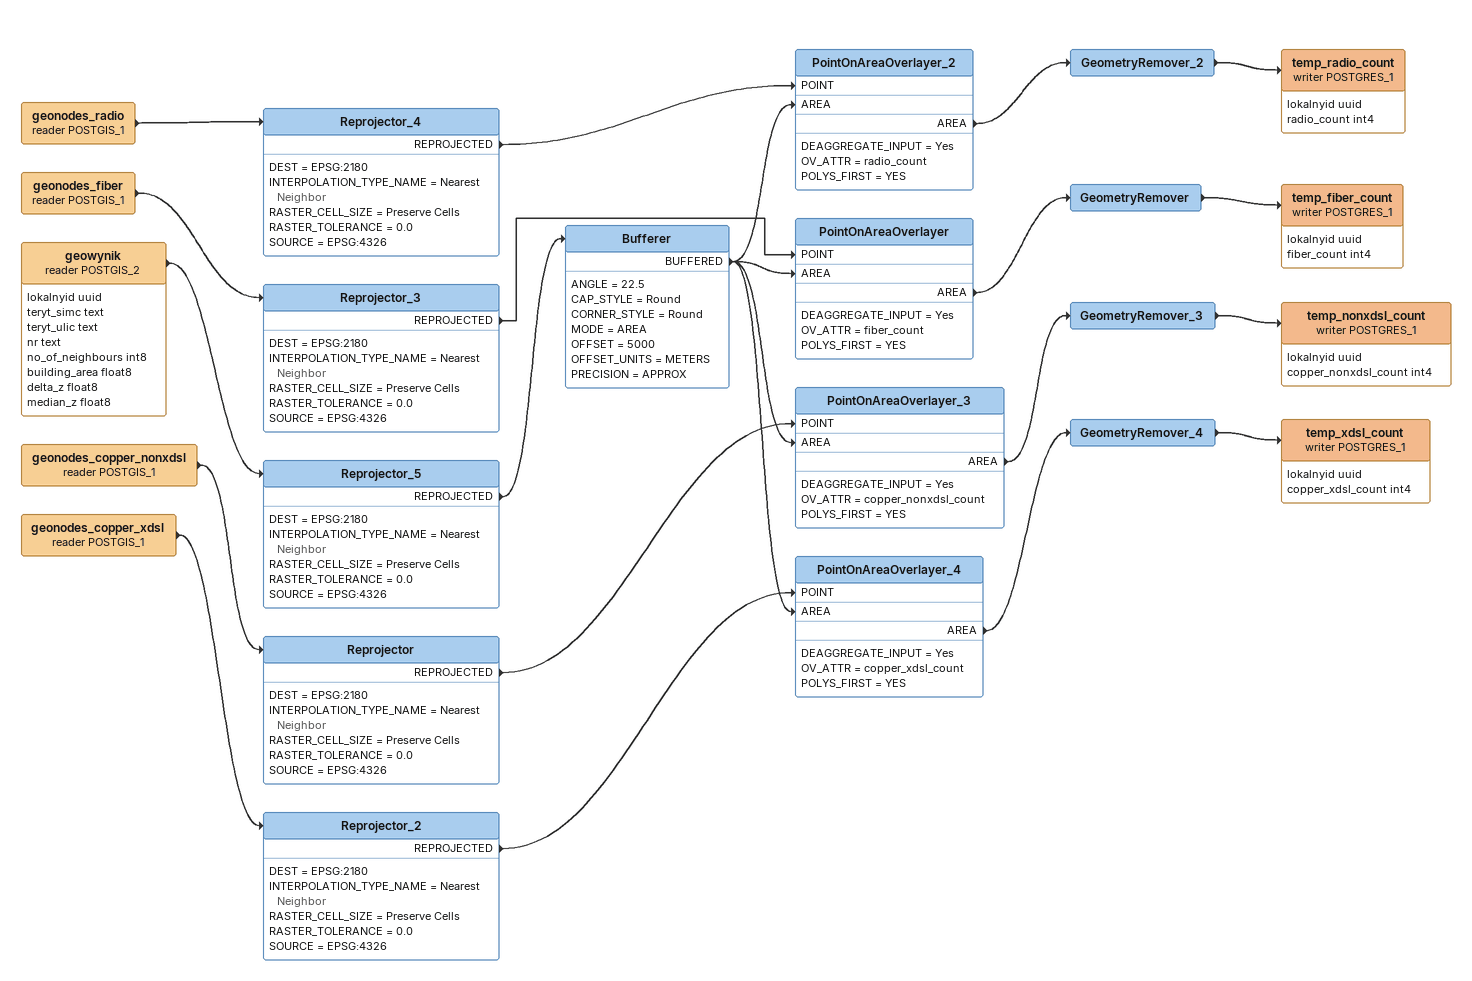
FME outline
geonodes_radio (reader POSTGIS_1)
    -> Reprojector_4
Reprojector_4
    DEST = EPSG:2180
    INTERPOLATION_TYPE_NAME = Nearest Neighbor
    RASTER_CELL_SIZE = Preserve Cells
    RASTER_TOLERANCE = 0.0
    SOURCE = EPSG:4326
    REPROJECTED -> PointOnAreaOverlayer_2 [POINT]
geonodes_fiber (reader POSTGIS_1)
    -> Reprojector_3
Reprojector_3
    DEST = EPSG:2180
    INTERPOLATION_TYPE_NAME = Nearest Neighbor
    RASTER_CELL_SIZE = Preserve Cells
    RASTER_TOLERANCE = 0.0
    SOURCE = EPSG:4326
    REPROJECTED -> PointOnAreaOverlayer [POINT]
geowynik (reader POSTGIS_2)
    attributes: lokalnyid uuid, teryt_simc text, teryt_ulic text, nr text, no_of_neighbours int8, building_area float8, delta_z float8, median_z float8
    -> Reprojector_5
Reprojector_5
    DEST = EPSG:2180
    INTERPOLATION_TYPE_NAME = Nearest Neighbor
    RASTER_CELL_SIZE = Preserve Cells
    RASTER_TOLERANCE = 0.0
    SOURCE = EPSG:4326
    REPROJECTED -> Bufferer
Bufferer
    ANGLE = 22.5
    CAP_STYLE = Round
    CORNER_STYLE = Round
    MODE = AREA
    OFFSET = 5000
    OFFSET_UNITS = METERS
    PRECISION = APPROX
    BUFFERED -> PointOnAreaOverlayer [AREA]
    BUFFERED -> PointOnAreaOverlayer_2 [AREA]
    BUFFERED -> PointOnAreaOverlayer_3 [AREA]
    BUFFERED -> PointOnAreaOverlayer_4 [AREA]
PointOnAreaOverlayer_2
    DEAGGREGATE_INPUT = Yes
    OV_ATTR = radio_count
    POLYS_FIRST = YES
    AREA -> GeometryRemover_2
GeometryRemover_2
    -> temp_radio_count (writer POSTGRES_1)
temp_radio_count (writer POSTGRES_1)
    attributes: lokalnyid uuid, radio_count int4
PointOnAreaOverlayer
    DEAGGREGATE_INPUT = Yes
    OV_ATTR = fiber_count
    POLYS_FIRST = YES
    AREA -> GeometryRemover
GeometryRemover
    -> temp_fiber_count (writer POSTGRES_1)
temp_fiber_count (writer POSTGRES_1)
    attributes: lokalnyid uuid, fiber_count int4
geonodes_copper_nonxdsl (reader POSTGIS_1)
    -> Reprojector
Reprojector
    DEST = EPSG:2180
    INTERPOLATION_TYPE_NAME = Nearest Neighbor
    RASTER_CELL_SIZE = Preserve Cells
    RASTER_TOLERANCE = 0.0
    SOURCE = EPSG:4326
    REPROJECTED -> PointOnAreaOverlayer_3 [POINT]
PointOnAreaOverlayer_3
    DEAGGREGATE_INPUT = Yes
    OV_ATTR = copper_nonxdsl_count
    POLYS_FIRST = YES
    AREA -> GeometryRemover_3
GeometryRemover_3
    -> temp_nonxdsl_count (writer POSTGRES_1)
temp_nonxdsl_count (writer POSTGRES_1)
    attributes: lokalnyid uuid, copper_nonxdsl_count int4
geonodes_copper_xdsl (reader POSTGIS_1)
    -> Reprojector_2
Reprojector_2
    DEST = EPSG:2180
    INTERPOLATION_TYPE_NAME = Nearest Neighbor
    RASTER_CELL_SIZE = Preserve Cells
    RASTER_TOLERANCE = 0.0
    SOURCE = EPSG:4326
    REPROJECTED -> PointOnAreaOverlayer_4 [POINT]
PointOnAreaOverlayer_4
    DEAGGREGATE_INPUT = Yes
    OV_ATTR = copper_xdsl_count
    POLYS_FIRST = YES
    AREA -> GeometryRemover_4
GeometryRemover_4
    -> temp_xdsl_count (writer POSTGRES_1)
temp_xdsl_count (writer POSTGRES_1)
    attributes: lokalnyid uuid, copper_xdsl_count int4
